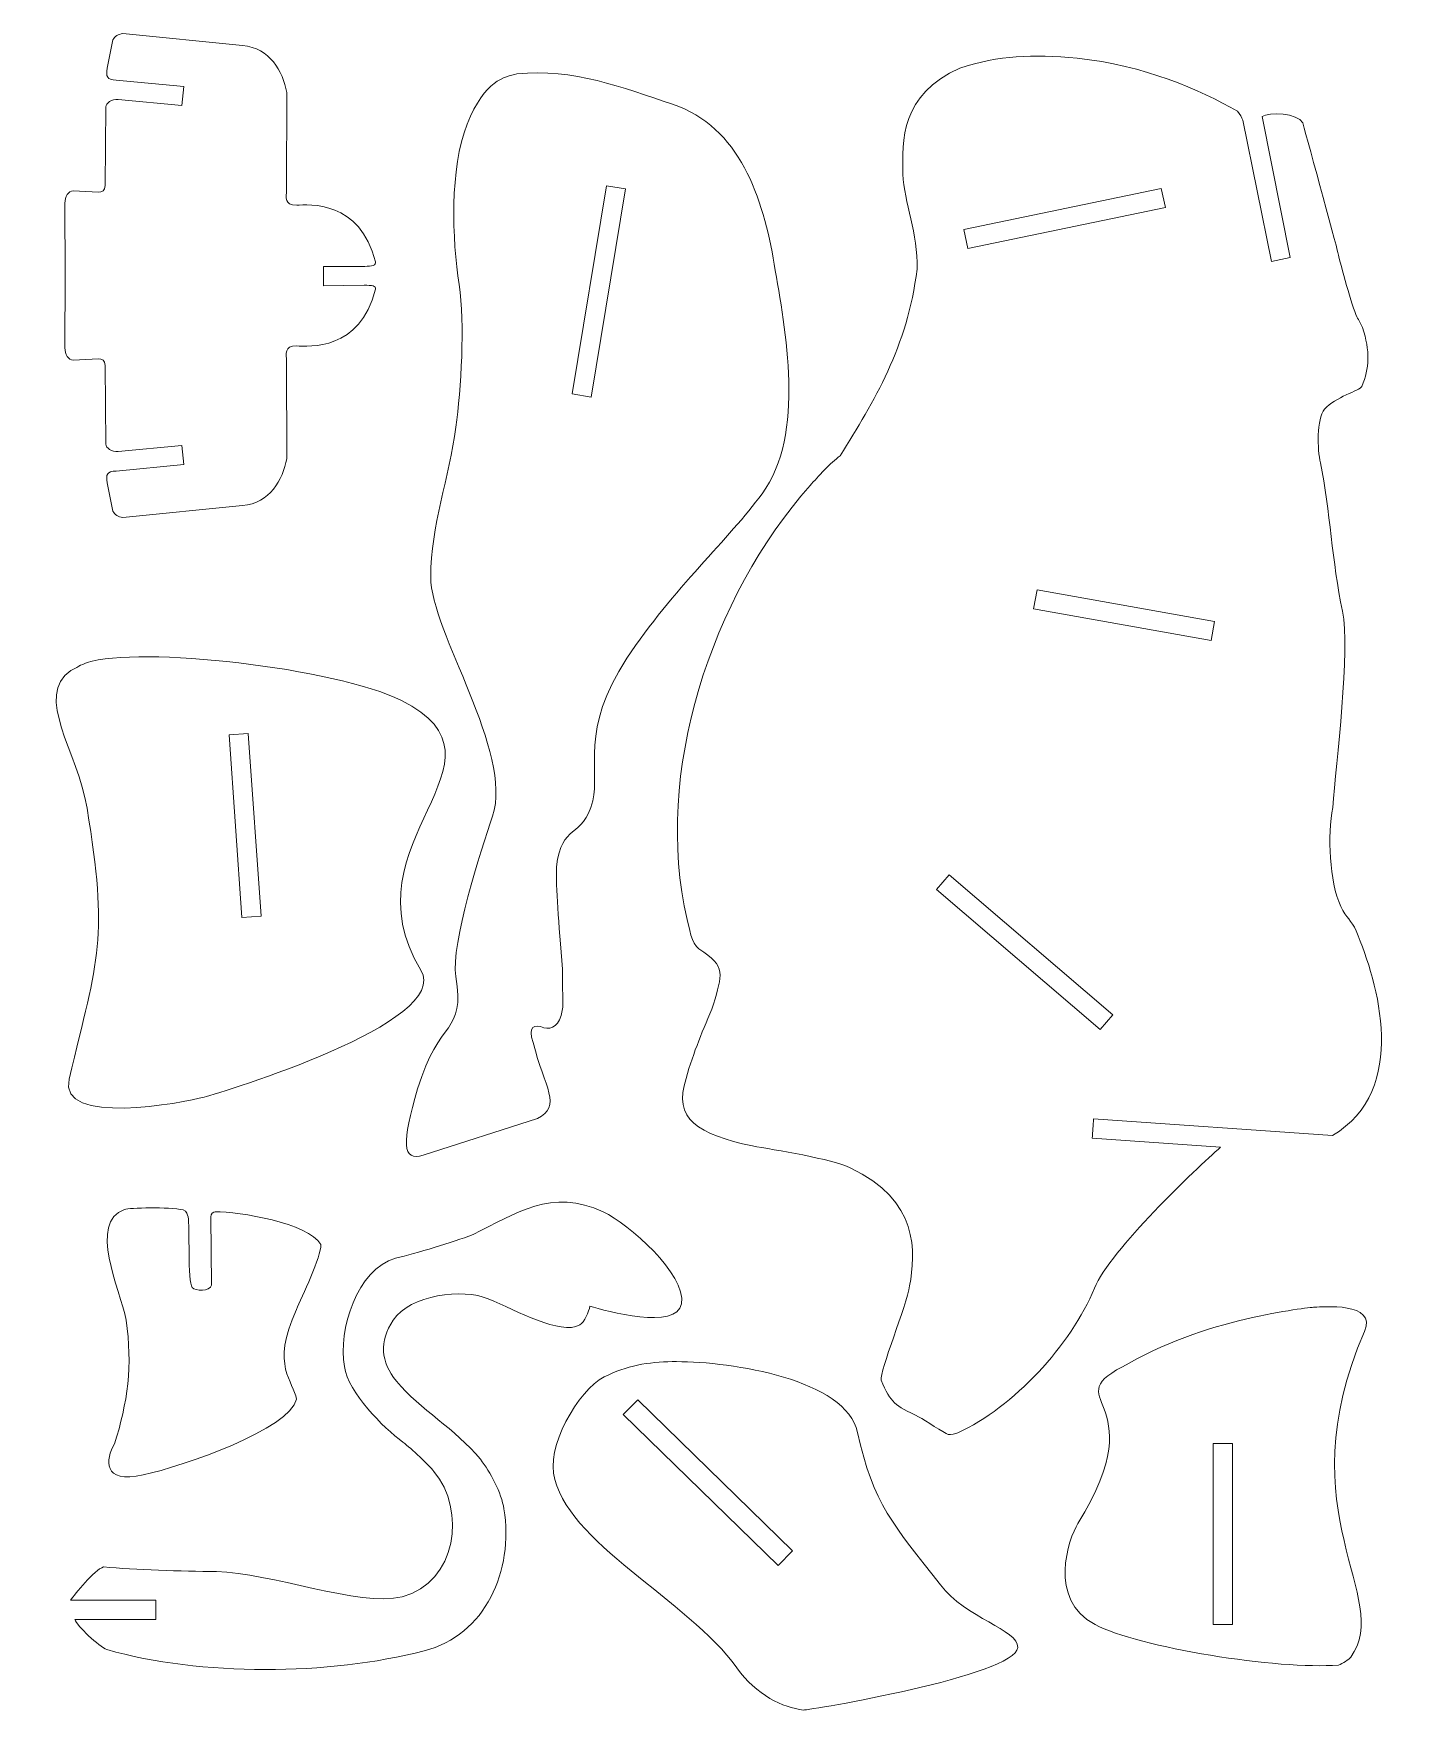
# Model space of a CAD drawing. Header units: centimetres. Extents: x -14.8 to 14.8, y -8.7 to 8.7.
# Drawn here: x 0.51 to 14.81, y -8.72 to 8.72 of the extents above; entities that cross this region are included whole.
import ezdxf

# ---------------------------------------------------------------- set-up
doc = ezdxf.new("R2010")
doc.units = ezdxf.units.CM
doc.header["$MEASUREMENT"] = 0
doc.layers.add('Livello 1', color=7, linetype='Continuous')

msp = doc.modelspace()

# ---------------------------------------------------------------- linework, layer by layer
at = {"layer": 'Livello 1', "color": 250, "lineweight": 20}
for points, knots in [([(3.94553, 6.1016), (4.02259, 6.09868), (4.07203, 6.09543), (4.06115, 6.05906), (4.06115, 6.05906), (3.90755, 5.4197), (3.36228, 5.46148), (3.24264, 5.47048), (3.24264, 5.47048), (3.10647, 5.46535), (3.13691, 5.3968), (3.13703, 5.30242), (3.13703, 5.30242), (3.13703, 5.30242), (3.13837, 4.29662), (3.13837, 4.29662), (3.13837, 4.29662), (3.10098, 4.07795), (2.96138, 3.83211), (2.6787, 3.81002), (2.6787, 3.81002), (2.6787, 3.81002), (1.43512, 3.68478), (1.43512, 3.68478), (1.43512, 3.68478), (1.38215, 3.69262), (1.35195, 3.7128), (1.33191, 3.7506), (1.33191, 3.7506), (1.33191, 3.7506), (1.2726, 4.04548), (1.2726, 4.04548), (1.2726, 4.04548), (1.25588, 4.13129), (1.27072, 4.16568), (1.36386, 4.16815), (1.36386, 4.16815), (1.36386, 4.16815), (2.06846, 4.23532), (2.06846, 4.23532), (2.06846, 4.23532), (2.06846, 4.23532), (2.04947, 4.43443), (2.04947, 4.43443), (2.04947, 4.43443), (2.04947, 4.43443), (1.38757, 4.37133), (1.38757, 4.37133), (1.38757, 4.37133), (1.31717, 4.36727), (1.25822, 4.40682), (1.25743, 4.44729), (1.25743, 4.44729), (1.25743, 4.44729), (1.25023, 5.26647), (1.25023, 5.26647), (1.25023, 5.26647), (1.24857, 5.31877), (1.21646, 5.33585), (1.18123, 5.33629), (1.18123, 5.33629), (1.18123, 5.33629), (0.91722, 5.32108), (0.91722, 5.32108), (0.91722, 5.32108), (0.87046, 5.31956), (0.8305, 5.38503), (0.83249, 5.44824), (0.83249, 5.44824), (0.83249, 5.44824), (0.83351, 6.2016), (0.83351, 6.2016), (0.83351, 6.2016), (0.83351, 6.2016), (0.83249, 6.95495), (0.83249, 6.95495), (0.83249, 6.95495), (0.8305, 7.01816), (0.87046, 7.08363), (0.91722, 7.08211), (0.91722, 7.08211), (0.91722, 7.08211), (1.18123, 7.0669), (1.18123, 7.0669), (1.18123, 7.0669), (1.21646, 7.06734), (1.24857, 7.08442), (1.25023, 7.13672), (1.25023, 7.13672), (1.25023, 7.13672), (1.25743, 7.9559), (1.25743, 7.9559), (1.25743, 7.9559), (1.25822, 7.99637), (1.31717, 8.03592), (1.38757, 8.03186), (1.38757, 8.03186), (1.38757, 8.03186), (2.04947, 7.96876), (2.04947, 7.96876), (2.04947, 7.96876), (2.04947, 7.96876), (2.06846, 8.16787), (2.06846, 8.16787), (2.06846, 8.16787), (2.06846, 8.16787), (1.36386, 8.23504), (1.36386, 8.23504), (1.36386, 8.23504), (1.27072, 8.23751), (1.25588, 8.2719), (1.2726, 8.35771), (1.2726, 8.35771), (1.2726, 8.35771), (1.33191, 8.65259), (1.33191, 8.65259), (1.33191, 8.65259), (1.35195, 8.69039), (1.38215, 8.71057), (1.43512, 8.71841), (1.43512, 8.71841), (1.43512, 8.71841), (2.6787, 8.59317), (2.6787, 8.59317), (2.6787, 8.59317), (2.96138, 8.57108), (3.10098, 8.32524), (3.13837, 8.10657), (3.13837, 8.10657), (3.13837, 8.10657), (3.13703, 7.10077), (3.13703, 7.10077), (3.13703, 7.10077), (3.13691, 7.00639), (3.10647, 6.93784), (3.24264, 6.93271), (3.24264, 6.93271), (3.36228, 6.94171), (3.90755, 6.98349), (4.06115, 6.34413), (4.06115, 6.34413), (4.07203, 6.30776), (4.02287, 6.29802), (3.95016, 6.29607), (3.95016, 6.29607), (3.80766, 6.29607), (3.66518, 6.29607), (3.52268, 6.29607), (3.52268, 6.29607), (3.52268, 6.22851), (3.52268, 6.16366), (3.52268, 6.09607), (3.52268, 6.09607), (3.52268, 6.09607), (3.94553, 6.1016), (3.94553, 6.1016)], [0, 0, 0, 0, 0.025, 0.025, 0.025, 0.025, 0.05, 0.05, 0.05, 0.05, 0.075, 0.075, 0.075, 0.075, 0.1, 0.1, 0.1, 0.1, 0.125, 0.125, 0.125, 0.125, 0.15, 0.15, 0.15, 0.15, 0.175, 0.175, 0.175, 0.175, 0.2, 0.2, 0.2, 0.2, 0.225, 0.225, 0.225, 0.225, 0.25, 0.25, 0.25, 0.25, 0.275, 0.275, 0.275, 0.275, 0.3, 0.3, 0.3, 0.3, 0.325, 0.325, 0.325, 0.325, 0.35, 0.35, 0.35, 0.35, 0.375, 0.375, 0.375, 0.375, 0.4, 0.4, 0.4, 0.4, 0.425, 0.425, 0.425, 0.425, 0.45, 0.45, 0.45, 0.45, 0.475, 0.475, 0.475, 0.475, 0.5, 0.5, 0.5, 0.5, 0.525, 0.525, 0.525, 0.525, 0.55, 0.55, 0.55, 0.55, 0.575, 0.575, 0.575, 0.575, 0.6, 0.6, 0.6, 0.6, 0.625, 0.625, 0.625, 0.625, 0.65, 0.65, 0.65, 0.65, 0.675, 0.675, 0.675, 0.675, 0.7, 0.7, 0.7, 0.7, 0.725, 0.725, 0.725, 0.725, 0.75, 0.75, 0.75, 0.75, 0.775, 0.775, 0.775, 0.775, 0.8, 0.8, 0.8, 0.8, 0.825, 0.825, 0.825, 0.825, 0.85, 0.85, 0.85, 0.85, 0.875, 0.875, 0.875, 0.875, 0.9, 0.9, 0.9, 0.9, 0.925, 0.925, 0.925, 0.925, 0.95, 0.95, 0.95, 0.95, 1, 1, 1, 1]), ([(12.8488, -2.86564), (12.8488, -2.86564), (11.51438, -2.76981), (11.51438, -2.76981), (11.51438, -2.76981), (11.51916, -2.70332), (11.5239, -2.63726), (11.5287, -2.57032), (11.5287, -2.57032), (11.5287, -2.57032), (14.01312, -2.74338), (14.01312, -2.74338), (14.01312, -2.74338), (14.81382, -2.26648), (14.48804, -1.15181), (14.25912, -0.61417), (14.25912, -0.61417), (14.21116, -0.50152), (14.15443, -0.48239), (14.099, -0.36098), (14.099, -0.36098), (13.9791, -0.09838), (13.96321, 0.38013), (14.01536, 0.66934), (14.01536, 0.66934), (14.05275, 1.1265), (14.19912, 2.31698), (14.11701, 2.71056), (14.11701, 2.71056), (14.00956, 3.22564), (13.98781, 3.75557), (13.88763, 4.25317), (13.88763, 4.25317), (13.85546, 4.39059), (13.84763, 4.70942), (13.93173, 4.81105), (13.93173, 4.81105), (14.03997, 4.94193), (14.29363, 4.99694), (14.31971, 5.04905), (14.31971, 5.04905), (14.39628, 5.23743), (14.4066, 5.41487), (14.3257, 5.66097), (14.3257, 5.66097), (14.30646, 5.69825), (14.28723, 5.73554), (14.26799, 5.77281), (14.26799, 5.77281), (14.21666, 5.87846), (14.09868, 6.31181), (14.0695, 6.43946), (14.0695, 6.43946), (14.05703, 6.50526), (13.70703, 7.7838), (13.70365, 7.7907), (13.70365, 7.7907), (13.65583, 7.88863), (13.34687, 7.90707), (13.28087, 7.85397), (13.28087, 7.85397), (13.28087, 7.85397), (13.57334, 6.38939), (13.57334, 6.38939), (13.57334, 6.38939), (13.57334, 6.38939), (13.37777, 6.34748), (13.37777, 6.34748), (13.37777, 6.34748), (13.37777, 6.34748), (13.07975, 7.81744), (13.07975, 7.81744), (13.07975, 7.81744), (13.07376, 7.84533), (13.04969, 7.88235), (13.02585, 7.91073), (13.02585, 7.91073), (12.6322, 8.13477), (12.05478, 8.38875), (11.35909, 8.46195), (11.35909, 8.46195), (10.8835, 8.5029), (10.55204, 8.49449), (10.1395, 8.35885), (10.1395, 8.35885), (9.51978, 8.08149), (9.53917, 7.60659), (9.54625, 7.25551), (9.54625, 7.25551), (9.55995, 6.96243), (9.70439, 6.63735), (9.69428, 6.26933), (9.69428, 6.26933), (9.58938, 5.44782), (9.25069, 4.90131), (8.89412, 4.32736), (8.89412, 4.32736), (8.79074, 4.25232), (8.6658, 4.11236), (8.5808, 4.01679), (8.5808, 4.01679), (7.55856, 2.86792), (6.94569, 1.02484), (7.30305, -0.49685), (7.30305, -0.49685), (7.31936, -0.56626), (7.35075, -0.75433), (7.42527, -0.80124), (7.42527, -0.80124), (7.71892, -0.98616), (7.65942, -1.07257), (7.57801, -1.37677), (7.57801, -1.37677), (7.47062, -1.64852), (7.36846, -1.86505), (7.2921, -2.15041), (7.2921, -2.15041), (7.14826, -2.5737), (7.42208, -2.72969), (7.98085, -2.85185), (7.98085, -2.85185), (8.20255, -2.88912), (8.8184, -2.98787), (8.9978, -3.08017), (8.9978, -3.08017), (9.71769, -3.41527), (9.67843, -3.9605), (9.61628, -4.30618), (9.61628, -4.30618), (9.58607, -4.5056), (9.30323, -5.19907), (9.31873, -5.28708), (9.31873, -5.28708), (9.42865, -5.53318), (9.45388, -5.54151), (9.71564, -5.67073), (9.71564, -5.67073), (9.77595, -5.7005), (9.97394, -5.84106), (10.01797, -5.85107), (10.01797, -5.85107), (10.04592, -5.85742), (10.09267, -5.84615), (10.11888, -5.83426), (10.11888, -5.83426), (10.69335, -5.57366), (11.29596, -4.92105), (11.5382, -4.32969), (11.5382, -4.32969), (11.69858, -3.93818), (12.59723, -3.08522), (12.8488, -2.86564)], [0, 0, 0, 0, 0.02564103, 0.02564103, 0.02564103, 0.02564103, 0.05128205, 0.05128205, 0.05128205, 0.05128205, 0.07692308, 0.07692308, 0.07692308, 0.07692308, 0.1025641, 0.1025641, 0.1025641, 0.1025641, 0.12820513, 0.12820513, 0.12820513, 0.12820513, 0.15384615, 0.15384615, 0.15384615, 0.15384615, 0.17948718, 0.17948718, 0.17948718, 0.17948718, 0.20512821, 0.20512821, 0.20512821, 0.20512821, 0.23076923, 0.23076923, 0.23076923, 0.23076923, 0.25641026, 0.25641026, 0.25641026, 0.25641026, 0.28205128, 0.28205128, 0.28205128, 0.28205128, 0.30769231, 0.30769231, 0.30769231, 0.30769231, 0.33333333, 0.33333333, 0.33333333, 0.33333333, 0.35897436, 0.35897436, 0.35897436, 0.35897436, 0.38461538, 0.38461538, 0.38461538, 0.38461538, 0.41025641, 0.41025641, 0.41025641, 0.41025641, 0.43589744, 0.43589744, 0.43589744, 0.43589744, 0.46153846, 0.46153846, 0.46153846, 0.46153846, 0.48717949, 0.48717949, 0.48717949, 0.48717949, 0.51282051, 0.51282051, 0.51282051, 0.51282051, 0.53846154, 0.53846154, 0.53846154, 0.53846154, 0.56410256, 0.56410256, 0.56410256, 0.56410256, 0.58974359, 0.58974359, 0.58974359, 0.58974359, 0.61538462, 0.61538462, 0.61538462, 0.61538462, 0.64102564, 0.64102564, 0.64102564, 0.64102564, 0.66666667, 0.66666667, 0.66666667, 0.66666667, 0.69230769, 0.69230769, 0.69230769, 0.69230769, 0.71794872, 0.71794872, 0.71794872, 0.71794872, 0.74358974, 0.74358974, 0.74358974, 0.74358974, 0.76923077, 0.76923077, 0.76923077, 0.76923077, 0.79487179, 0.79487179, 0.79487179, 0.79487179, 0.82051282, 0.82051282, 0.82051282, 0.82051282, 0.84615385, 0.84615385, 0.84615385, 0.84615385, 0.87179487, 0.87179487, 0.87179487, 0.87179487, 0.8974359, 0.8974359, 0.8974359, 0.8974359, 0.92307692, 0.92307692, 0.92307692, 0.92307692, 0.94871795, 0.94871795, 0.94871795, 0.94871795, 1, 1, 1, 1]), ([(5.5331, 8.29962), (5.40296, 8.26342), (5.20218, 8.24283), (5.01458, 7.77469), (5.01458, 7.77469), (4.83279, 7.32105), (4.85835, 6.57287), (4.93196, 6.10675), (4.93196, 6.10675), (4.99565, 5.70348), (4.94896, 5.01153), (4.8981, 4.62509), (4.8981, 4.62509), (4.82935, 4.10269), (4.63563, 3.59596), (4.63563, 3.06722), (4.63563, 3.06722), (4.63563, 2.50085), (5.50024, 1.23944), (5.2791, 0.57802), (5.2791, 0.57802), (5.1606, 0.2236), (4.84156, -0.74702), (4.8981, -1.08991), (4.8981, -1.08991), (4.99771, -1.69401), (4.7219, -1.51482), (4.50016, -2.25831), (4.50016, -2.25831), (4.33422, -2.8147), (4.33751, -3.01978), (4.55705, -2.94641), (4.55705, -2.94641), (4.55705, -2.94641), (5.7449, -2.56511), (5.7449, -2.56511), (5.7449, -2.56511), (6.00885, -2.43445), (5.81639, -2.25147), (5.70243, -1.77571), (5.70243, -1.77571), (5.64195, -1.60664), (5.71701, -1.58259), (5.81116, -1.62204), (5.81116, -1.62204), (5.89759, -1.6441), (5.97819, -1.59916), (6.00297, -1.44174), (6.00297, -1.44174), (6.02385, -1.35226), (5.99969, -1.22976), (6.00723, -1.01371), (6.00723, -1.01371), (5.96577, -0.51965), (5.93734, -0.16254), (5.94416, 0.05113), (5.94416, 0.05113), (5.9933, 0.51257), (6.21629, 0.33044), (6.3205, 0.73889), (6.3205, 0.73889), (6.40041, 1.05211), (6.1828, 1.47513), (6.6761, 2.22056), (6.6761, 2.22056), (7.15636, 2.94628), (7.74159, 3.46525), (8.08156, 3.93082), (8.08156, 3.93082), (8.53736, 4.55502), (8.32388, 5.63237), (8.20856, 6.31842), (8.20856, 6.31842), (8.09258, 7.00844), (7.85164, 7.74988), (7.15023, 7.98354), (7.15023, 7.98354), (6.62958, 8.15698), (6.11917, 8.35819), (5.5331, 8.29962)], [0, 0, 0, 0, 0.04761905, 0.04761905, 0.04761905, 0.04761905, 0.0952381, 0.0952381, 0.0952381, 0.0952381, 0.14285714, 0.14285714, 0.14285714, 0.14285714, 0.19047619, 0.19047619, 0.19047619, 0.19047619, 0.23809524, 0.23809524, 0.23809524, 0.23809524, 0.28571429, 0.28571429, 0.28571429, 0.28571429, 0.33333333, 0.33333333, 0.33333333, 0.33333333, 0.38095238, 0.38095238, 0.38095238, 0.38095238, 0.42857143, 0.42857143, 0.42857143, 0.42857143, 0.47619048, 0.47619048, 0.47619048, 0.47619048, 0.52380952, 0.52380952, 0.52380952, 0.52380952, 0.57142857, 0.57142857, 0.57142857, 0.57142857, 0.61904762, 0.61904762, 0.61904762, 0.61904762, 0.66666667, 0.66666667, 0.66666667, 0.66666667, 0.71428571, 0.71428571, 0.71428571, 0.71428571, 0.76190476, 0.76190476, 0.76190476, 0.76190476, 0.80952381, 0.80952381, 0.80952381, 0.80952381, 0.85714286, 0.85714286, 0.85714286, 0.85714286, 0.9047619, 0.9047619, 0.9047619, 0.9047619, 1, 1, 1, 1]), ([(6.30401, 4.93715), (6.30401, 4.93715), (6.66065, 7.10179), (6.66065, 7.10179), (6.66065, 7.10179), (6.66065, 7.10179), (6.46343, 7.13586), (6.46343, 7.13586), (6.46343, 7.13586), (6.46343, 7.13586), (6.10679, 4.97122), (6.10679, 4.97122), (6.10679, 4.97122), (6.10679, 4.97122), (6.30401, 4.93715), (6.30401, 4.93715)], [0, 0, 0, 0, 0.2, 0.2, 0.2, 0.2, 0.4, 0.4, 0.4, 0.4, 0.6, 0.6, 0.6, 0.6, 1, 1, 1, 1]), ([(12.27554, 6.91012), (12.27554, 6.91012), (10.22, 6.48379), (10.22, 6.48379), (10.22, 6.48379), (10.22, 6.48379), (10.17939, 6.67962), (10.17939, 6.67962), (10.17939, 6.67962), (10.17939, 6.67962), (12.23218, 7.10538), (12.23218, 7.10538), (12.23218, 7.10538), (12.23218, 7.10538), (12.27554, 6.91012), (12.27554, 6.91012)], [0, 0, 0, 0, 0.2, 0.2, 0.2, 0.2, 0.4, 0.4, 0.4, 0.4, 0.6, 0.6, 0.6, 0.6, 1, 1, 1, 1]), ([(10.94074, 2.9328), (10.94074, 2.9328), (12.78711, 2.6019), (12.78711, 2.6019), (12.78711, 2.6019), (12.78711, 2.6019), (12.75183, 2.40503), (12.75183, 2.40503), (12.75183, 2.40503), (12.75183, 2.40503), (10.90546, 2.73594), (10.90546, 2.73594), (10.90546, 2.73594), (10.90546, 2.73594), (10.94074, 2.9328), (10.94074, 2.9328)], [0, 0, 0, 0, 0.2, 0.2, 0.2, 0.2, 0.4, 0.4, 0.4, 0.4, 0.6, 0.6, 0.6, 0.6, 1, 1, 1, 1]), ([(0.89336, 2.09356), (0.50602, 1.82856), (0.96813, 1.24476), (1.0627, 0.66269), (1.0627, 0.66269), (1.28404, -0.69959), (1.18314, -0.87642), (0.87643, -2.15671), (0.87643, -2.15671), (0.75844, -2.64921), (2.06325, -2.40239), (2.2819, -2.34298), (2.2819, -2.34298), (2.45428, -2.29614), (4.86682, -1.5677), (4.53403, -1.02218), (4.53403, -1.02218), (3.71861, 0.31449), (5.60373, 1.14531), (4.33083, 1.78257), (4.33083, 1.78257), (3.6539, 2.12146), (1.59374, 2.35169), (1.0627, 2.17542), (1.0627, 2.17542), (0.99683, 2.15356), (0.9531, 2.1226), (0.89336, 2.09356)], [0, 0, 0, 0, 0.125, 0.125, 0.125, 0.125, 0.25, 0.25, 0.25, 0.25, 0.375, 0.375, 0.375, 0.375, 0.5, 0.5, 0.5, 0.5, 0.625, 0.625, 0.625, 0.625, 0.75, 0.75, 0.75, 0.75, 1, 1, 1, 1]), ([(2.53862, 1.42366), (2.53862, 1.42366), (2.67356, -0.47441), (2.67356, -0.47441), (2.67356, -0.47441), (2.67356, -0.47441), (2.87308, -0.46087), (2.87308, -0.46087), (2.87308, -0.46087), (2.87308, -0.46087), (2.73814, 1.4372), (2.73814, 1.4372), (2.73814, 1.4372), (2.73814, 1.4372), (2.53862, 1.42366), (2.53862, 1.42366)], [0, 0, 0, 0, 0.2, 0.2, 0.2, 0.2, 0.4, 0.4, 0.4, 0.4, 0.6, 0.6, 0.6, 0.6, 1, 1, 1, 1]), ([(10.02646, -0.03297), (10.02646, -0.03297), (11.72795, -1.4866), (11.72795, -1.4866), (11.72795, -1.4866), (11.72795, -1.4866), (11.59804, -1.63866), (11.59804, -1.63866), (11.59804, -1.63866), (11.59804, -1.63866), (9.89654, -0.18502), (9.89654, -0.18502), (9.89654, -0.18502), (9.89654, -0.18502), (10.02646, -0.03297), (10.02646, -0.03297)], [0, 0, 0, 0, 0.2, 0.2, 0.2, 0.2, 0.4, 0.4, 0.4, 0.4, 0.6, 0.6, 0.6, 0.6, 1, 1, 1, 1]), ([(1.77861, -7.77592), (1.77861, -7.77592), (1.77861, -7.57592), (1.77861, -7.57592), (1.77861, -7.57592), (1.77861, -7.57592), (0.89097, -7.57592), (0.89097, -7.57592), (0.89097, -7.57592), (0.93424, -7.51506), (1.13598, -7.26062), (1.23467, -7.23009), (1.23467, -7.23009), (1.56425, -7.26018), (2.04006, -7.27402), (2.4089, -7.27904), (2.4089, -7.27904), (2.96297, -7.28648), (3.88939, -7.64856), (4.3393, -7.54151), (4.3393, -7.54151), (4.90815, -7.39294), (5.00574, -6.63623), (4.6695, -6.23764), (4.6695, -6.23764), (4.61288, -6.16902), (4.43883, -6.00095), (4.34776, -5.93284), (4.34776, -5.93284), (4.13866, -5.77644), (3.78177, -5.42128), (3.73816, -5.14544), (3.73816, -5.14544), (3.67208, -4.76789), (3.8684, -4.13121), (4.27156, -4.01937), (4.27156, -4.01937), (4.48681, -3.96735), (4.85984, -3.85529), (5.0759, -3.77384), (5.0759, -3.77384), (5.51765, -3.55318), (5.89553, -3.28802), (6.43056, -3.53677), (6.43056, -3.53677), (6.69278, -3.66319), (7.29553, -4.18329), (7.24336, -4.49351), (7.24336, -4.49351), (7.19728, -4.76765), (6.45418, -4.57028), (6.29245, -4.51785), (6.29245, -4.51785), (6.27889, -4.57248), (6.2372, -4.68594), (6.18503, -4.71364), (6.18503, -4.71364), (5.98251, -4.82114), (5.53811, -4.56701), (5.23464, -4.44244), (5.23464, -4.44244), (4.97442, -4.32881), (4.41883, -4.39807), (4.24616, -4.66284), (4.24616, -4.66284), (4.09988, -4.88717), (4.11333, -5.09577), (4.28003, -5.29784), (4.28003, -5.29784), (4.52847, -5.599), (4.89005, -5.78812), (5.1521, -6.11064), (5.1521, -6.11064), (5.2576, -6.2405), (5.37094, -6.45826), (5.39763, -6.62711), (5.39763, -6.62711), (5.50167, -7.27035), (5.20597, -7.93868), (4.5679, -8.10316), (4.5679, -8.10316), (3.57586, -8.35889), (2.24817, -8.36858), (1.26722, -8.08996), (1.26722, -8.08996), (1.19126, -8.05786), (0.95226, -7.84163), (0.93507, -7.77592), (0.93507, -7.77592), (1.21733, -7.77592), (1.50413, -7.77592), (1.77861, -7.77592)], [0, 0, 0, 0, 0.04166667, 0.04166667, 0.04166667, 0.04166667, 0.08333333, 0.08333333, 0.08333333, 0.08333333, 0.125, 0.125, 0.125, 0.125, 0.16666667, 0.16666667, 0.16666667, 0.16666667, 0.20833333, 0.20833333, 0.20833333, 0.20833333, 0.25, 0.25, 0.25, 0.25, 0.29166667, 0.29166667, 0.29166667, 0.29166667, 0.33333333, 0.33333333, 0.33333333, 0.33333333, 0.375, 0.375, 0.375, 0.375, 0.41666667, 0.41666667, 0.41666667, 0.41666667, 0.45833333, 0.45833333, 0.45833333, 0.45833333, 0.5, 0.5, 0.5, 0.5, 0.54166667, 0.54166667, 0.54166667, 0.54166667, 0.58333333, 0.58333333, 0.58333333, 0.58333333, 0.625, 0.625, 0.625, 0.625, 0.66666667, 0.66666667, 0.66666667, 0.66666667, 0.70833333, 0.70833333, 0.70833333, 0.70833333, 0.75, 0.75, 0.75, 0.75, 0.79166667, 0.79166667, 0.79166667, 0.79166667, 0.83333333, 0.83333333, 0.83333333, 0.83333333, 0.875, 0.875, 0.875, 0.875, 0.91666667, 0.91666667, 0.91666667, 0.91666667, 1, 1, 1, 1]), ([(1.45216, -3.51137), (1.07122, -3.64847), (1.40336, -4.33881), (1.4691, -4.66284), (1.4691, -4.66284), (1.53776, -5.1317), (1.48423, -5.52897), (1.34746, -5.94977), (1.34746, -5.94977), (1.25688, -6.10803), (1.21585, -6.37065), (1.6469, -6.27151), (1.6469, -6.27151), (2.06173, -6.18493), (3.17356, -5.79425), (3.23967, -5.4866), (3.23967, -5.4866), (3.21319, -5.29604), (2.96667, -5.14943), (3.23883, -4.55194), (3.23883, -4.55194), (3.29499, -4.42866), (3.49976, -3.99513), (3.49369, -3.87815), (3.49369, -3.87815), (3.35941, -3.64828), (2.64604, -3.53615), (2.3961, -3.53615), (2.3961, -3.53615), (2.37455, -3.53373), (2.35051, -3.56023), (2.34963, -3.58757), (2.34963, -3.58757), (2.34963, -3.58757), (2.3581, -4.29877), (2.3581, -4.29877), (2.3581, -4.29877), (2.33859, -4.3654), (2.1871, -4.36348), (2.1549, -4.32417), (2.1549, -4.32417), (2.10762, -4.26646), (2.13215, -3.68504), (2.11256, -3.58757), (2.11256, -3.58757), (2.10872, -3.56847), (2.10099, -3.52814), (2.06311, -3.51729), (2.06311, -3.51729), (1.91228, -3.48363), (1.50101, -3.49544), (1.45216, -3.51137)], [0, 0, 0, 0, 0.07142857, 0.07142857, 0.07142857, 0.07142857, 0.14285714, 0.14285714, 0.14285714, 0.14285714, 0.21428571, 0.21428571, 0.21428571, 0.21428571, 0.28571429, 0.28571429, 0.28571429, 0.28571429, 0.35714286, 0.35714286, 0.35714286, 0.35714286, 0.42857143, 0.42857143, 0.42857143, 0.42857143, 0.5, 0.5, 0.5, 0.5, 0.57142857, 0.57142857, 0.57142857, 0.57142857, 0.64285714, 0.64285714, 0.64285714, 0.64285714, 0.71428571, 0.71428571, 0.71428571, 0.71428571, 0.78571429, 0.78571429, 0.78571429, 0.78571429, 0.85714286, 0.85714286, 0.85714286, 0.85714286, 1, 1, 1, 1]), ([(13.83043, -4.52737), (13.82505, -4.52982), (12.75008, -4.61975), (11.90003, -5.11157), (11.90003, -5.11157), (11.08242, -5.51287), (12.19955, -5.43086), (11.36663, -6.77951), (11.36663, -6.77951), (11.27034, -6.93542), (11.04697, -7.56499), (11.54443, -7.82937), (11.54443, -7.82937), (11.99296, -8.06775), (13.44949, -8.30159), (14.07513, -8.24997), (14.07513, -8.24997), (14.12085, -8.2359), (14.18529, -8.19224), (14.20296, -8.16804), (14.20296, -8.16804), (14.65282, -7.55196), (13.51937, -6.67953), (14.34689, -4.78137), (14.34689, -4.78137), (14.4829, -4.46938), (13.8996, -4.52737), (13.83043, -4.52737)], [0, 0, 0, 0, 0.125, 0.125, 0.125, 0.125, 0.25, 0.25, 0.25, 0.25, 0.375, 0.375, 0.375, 0.375, 0.5, 0.5, 0.5, 0.5, 0.625, 0.625, 0.625, 0.625, 0.75, 0.75, 0.75, 0.75, 1, 1, 1, 1]), ([(6.48885, -5.23193), (6.23347, -5.3092), (5.85866, -5.90237), (5.9141, -6.25457), (5.9141, -6.25457), (6.0267, -6.96993), (7.31504, -7.57315), (7.81909, -8.2781), (7.81909, -8.2781), (8.02482, -8.56583), (8.29381, -8.69318), (8.51336, -8.71837), (8.51336, -8.71837), (8.55153, -8.72275), (10.72204, -8.36299), (10.74009, -8.06644), (10.74009, -8.06644), (10.75115, -7.88479), (10.19503, -7.76126), (9.93576, -7.41451), (9.93576, -7.41451), (9.45096, -6.79765), (9.23613, -6.5727), (9.07533, -5.83124), (9.07533, -5.83124), (8.95554, -5.27888), (7.76906, -5.09464), (7.19256, -5.09464), (7.19256, -5.09464), (6.95221, -5.09464), (6.70594, -5.12285), (6.48885, -5.23193)], [0, 0, 0, 0, 0.11111111, 0.11111111, 0.11111111, 0.11111111, 0.22222222, 0.22222222, 0.22222222, 0.22222222, 0.33333333, 0.33333333, 0.33333333, 0.33333333, 0.44444444, 0.44444444, 0.44444444, 0.44444444, 0.55555556, 0.55555556, 0.55555556, 0.55555556, 0.66666667, 0.66666667, 0.66666667, 0.66666667, 0.77777778, 0.77777778, 0.77777778, 0.77777778, 1, 1, 1, 1]), ([(6.6386, -5.64355), (6.6386, -5.64355), (8.24964, -7.21565), (8.24964, -7.21565), (8.24964, -7.21565), (8.24964, -7.21565), (8.39941, -7.06217), (8.39941, -7.06217), (8.39941, -7.06217), (8.39941, -7.06217), (6.79052, -5.49217), (6.79052, -5.49217), (6.79052, -5.49217), (6.79052, -5.49217), (6.6386, -5.64355), (6.6386, -5.64355)], [0, 0, 0, 0, 0.2, 0.2, 0.2, 0.2, 0.4, 0.4, 0.4, 0.4, 0.6, 0.6, 0.6, 0.6, 1, 1, 1, 1]), ([(12.97422, -7.82904), (12.97422, -7.82904), (12.97422, -5.94718), (12.97422, -5.94718), (12.97422, -5.94718), (12.97422, -5.94718), (12.77422, -5.94718), (12.77422, -5.94718), (12.77422, -5.94718), (12.77422, -5.94718), (12.77422, -7.82904), (12.77422, -7.82904), (12.77422, -7.82904), (12.77422, -7.82904), (12.97422, -7.82904), (12.97422, -7.82904)], [0, 0, 0, 0, 0.2, 0.2, 0.2, 0.2, 0.4, 0.4, 0.4, 0.4, 0.6, 0.6, 0.6, 0.6, 1, 1, 1, 1])]:
    msp.add_open_spline(points, degree=3, knots=knots, dxfattribs=at)

doc.saveas('drawing.dxf')
